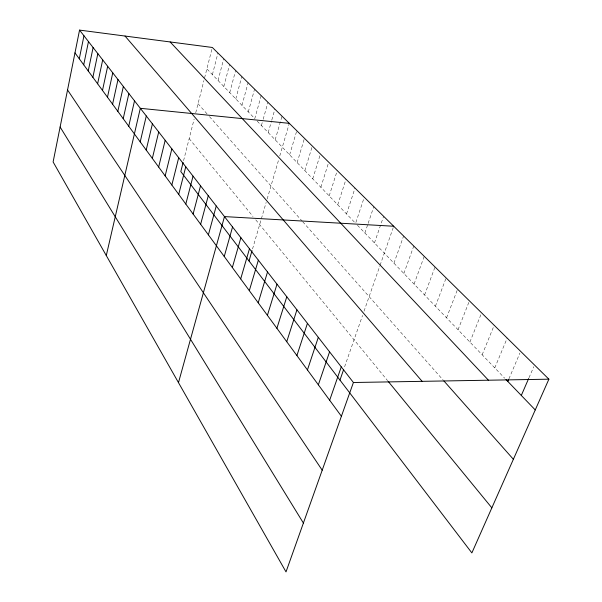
<?xml version="1.0" encoding="UTF-8"?>
<svg xmlns="http://www.w3.org/2000/svg" width="602" height="602" viewBox="0 0 602 602"><rect width="100%" height="100%" fill="white"/><g stroke="black" fill="none" stroke-linecap="round" stroke-linejoin="round"><path stroke-width="0.45" stroke-dasharray="3.01 2.26" d="M183.572 160.681L194.145 119.038M195.74 112.747L203.905 80.593M204.59 77.891L212.318 47.468M212.408 74.618L217.947 53.021M218.059 80.487L223.711 58.695M223.839 86.485L229.603 64.504M229.746 92.625L235.63 70.442M235.788 98.901L241.793 76.522M241.974 105.32L248.107 82.745M248.302 111.897L254.571 89.111M261.185 95.628L254.781 118.624L206.877 68.876M261.418 125.517L262.923 120.159M263.179 119.271L267.958 102.302M268.214 132.583L271.555 120.867M271.811 119.964L274.903 109.15M275.182 139.815L282.014 116.163M252.539 248.957L266.159 202.415M267.168 198.984L278.5 160.275M279.772 155.926L289.306 123.35M289.637 154.827L296.786 130.717M297.14 162.623L304.462 138.279M304.845 170.622L312.333 146.045M312.747 178.832L320.414 154.007M320.858 187.26L328.715 162.186M329.189 195.913L337.248 170.592M337.745 204.8L346.007 179.23M346.541 213.936L355.014 188.102M355.88 222.462L364.278 197.23M364.887 232.989L367.86 224.2M368.161 223.319L373.804 206.629M374.459 242.93L383.617 216.291M344.6 366.799L362.562 315.403M364.037 311.181L379.787 266.107M380.088 265.241L393.716 226.247M393.949 263.172L403.603 235.992M403.867 273.474L413.777 246.015M414.071 284.076L424.244 256.339M424.576 294.988L435.035 266.972M435.404 306.23L446.15 277.921M446.556 317.811L457.61 289.216M458.047 329.753L469.425 300.865M469.906 342.064L481.615 312.874M482.142 354.774L494.197 325.283M494.776 367.897L507.2 338.091M508.923 378.869L519.902 353.05M529.015 377.702L533.786 366.708M257.197 121.137L354.939 222.657M357.445 225.261L504.717 378.222M198.035 103.71L207.035 113.861M209.481 116.622L302.121 221.069M302.723 221.747L443.32 380.283M189.171 138.618L253.021 216.502M255.79 219.873L387.635 380.712"/><path stroke-width="0.9" d="M79.547 30.1L53.111 161.946L286.01 571.9L353.412 382.503L79.547 30.1L212.318 47.468L548.889 379.185L471.87 552.907L180.803 171.57L183.106 162.502M79.291 58.785L83.956 35.774M83.716 64.813L88.471 41.591M88.238 70.991L93.099 47.543M92.874 77.312L97.84 53.638M97.622 83.783L102.694 59.884M102.49 90.42L107.668 66.288M107.472 97.223L112.762 72.85M112.589 104.191L117.992 79.577M117.834 111.34L123.357 86.477M123.207 118.677L128.866 93.566M128.73 126.209L134.517 100.835M106.283 255.541L140.319 108.307L289.306 123.35M140.213 141.869L146.286 115.975M146.196 150.026L152.411 123.861M152.336 158.409L158.71 131.966M158.657 167.025L165.189 140.296M165.151 175.882L171.848 148.875M171.841 185.002L178.711 157.701M178.719 194.386L185.77 166.784M185.807 204.048L193.046 176.145M193.107 214.003L200.541 185.792M200.632 224.268L208.269 195.74M208.39 234.848L216.246 206.004M178.485 382.631L224.478 216.592L393.716 226.247M224.245 256.475L232.553 226.984M232.342 267.514L240.883 237.707M240.695 278.907L249.476 248.761M249.025 260.952L252.035 250.673M249.311 290.661L258.356 260.184M258.213 302.798L267.521 271.984M267.408 315.335L276.995 284.174M276.905 328.293L286.793 296.778M286.74 341.703L296.937 309.827M296.906 355.571L307.434 323.334M307.441 369.937L318.308 337.331M318.353 384.813L329.58 351.831M329.663 400.247L341.274 366.881M339.957 380.088L343.674 369.455M507.825 381.45L508.555 379.727M521.309 395.454L528.646 378.545M353.412 382.503L548.889 379.185M505.958 379.516L535.253 409.939M170.14 41.952L488.448 380.208M443.915 380.953L513.378 459.281M125.035 36.052L422.122 381.337M388.2 381.405L491.849 507.84M74.972 52.893L341.402 416.253M67.544 89.946L322.205 470.192M60.117 127.007L303.393 523.048"/></g></svg>
